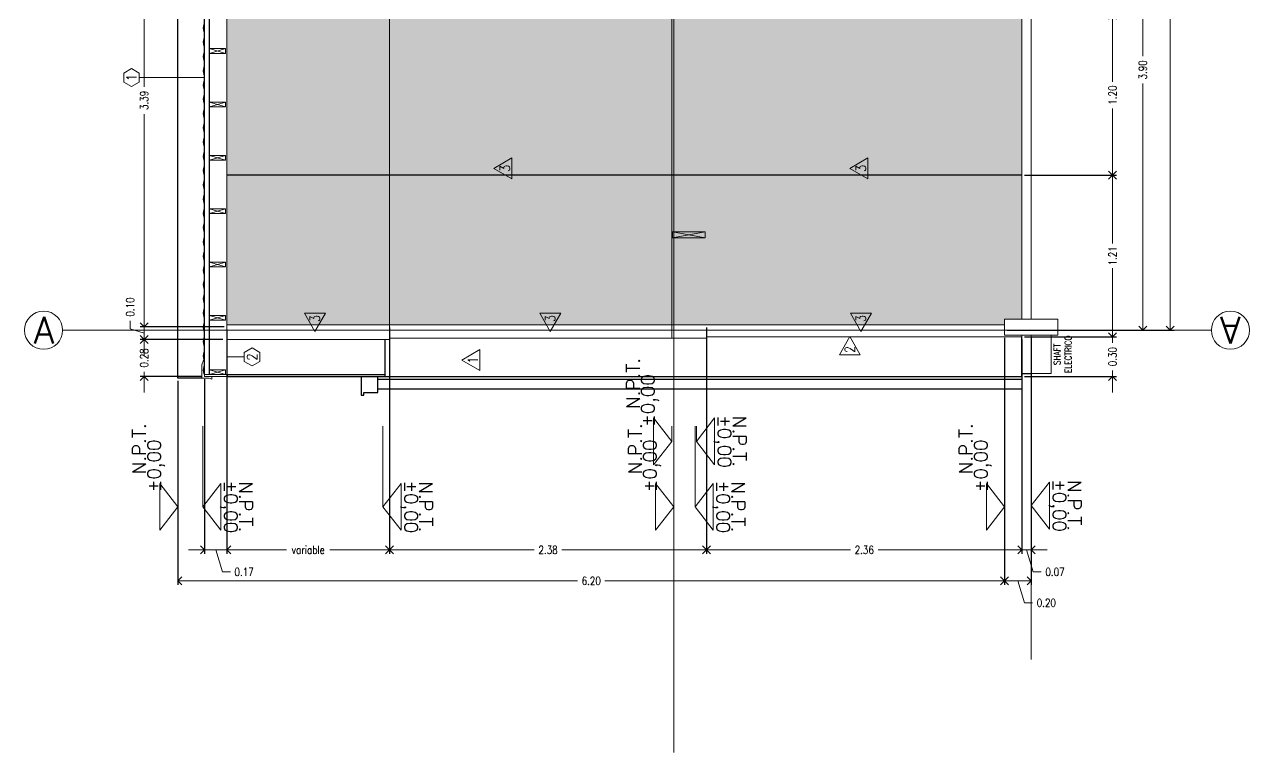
# Model space of a CAD drawing. Header units: metres. Extents: x -2 to 612, y -64 to 156.
# Drawn here: x 558.01 to 567.19, y 20.13 to 25.59 of the extents above; entities that cross this region are included whole.
import ezdxf
from ezdxf.enums import TextEntityAlignment as Align

# ---------------------------------------------------------------- set-up
doc = ezdxf.new("R2010")
doc.units = ezdxf.units.M
doc.header["$LTSCALE"] = 5
doc.header["$MEASUREMENT"] = 0
doc.linetypes.add('HIDDEN', pattern=[0.375, 0.25, -0.125])
doc.layers.get('0').update_dxf_attribs({"color": 30})
doc.layers.get('DEFPOINTS').update_dxf_attribs({"color": 210})
doc.layers.add('_AUX', color=210, linetype='Continuous', lineweight=18, plot=False)
for name, color, linetype, lineweight in [('A-ANNO-DIMS', 3, 'Continuous', 18), ('A-ANNO-SYMB', 3, 'Continuous', 18), ('A-ANNO-TEXT', 3, 'Continuous', 18), ('A-DETL-MBND', 3, 'Continuous', 18), ('A-ELEV-IDEN', 3, 'Continuous', 18), ('A-ELEV-MBE2', 4, 'Continuous', 25), ('A-ELEV-PATT', 8, 'Continuous', 18), ('A-WALL-STUD', 3, 'Continuous', 18)]:
    doc.layers.add(name, color=color, linetype=linetype, lineweight=lineweight)
doc.styles.add('E-ROMANS', font='romans.shx', dxfattribs={"width": 0.8})
doc.dimstyles.new('E-0050_ARW_12', dxfattribs={"dimscale": 0.001, "dimtxt": 60, "dimasz": 60, "dimexe": 30, "dimexo": 20, "dimgap": 30, "dimtad": 0, "dimzin": 0, "dimdsep": 46, "dimtxsty": 'E-ROMANS', "dimblk": 'OPEN90', "dimcen": 30, "dimclrd": 256, "dimclre": 256, "dimclrt": 256, "dimadec": 0, "dimazin": 0, "dimtfac": 1, "dimtmove": 1, "dimatfit": 3, "dimldrblk": 'OPEN90', "dimfxl": 1, "dimtfill": 1, "dimtolj": 1, "dimtzin": 0, "dimlwd": -1, "dimarcsym": 0})

# ---------------------------------------------------------------- blocks, each defined once
blk = doc.blocks.new('_Open90')
at = {"color": 0, "linetype": 'ByBlock', "lineweight": -2}
for p, q in [((0, 0), (-1, 0)), ((-0.5, 0.5), (0, 0)), ((0, 0), (-0.5, -0.5))]:
    blk.add_line(p, q, dxfattribs=at)
blk = doc.blocks.new('*D1034')
at = {"layer": 'A-ANNO-DIMS', "lineweight": -2, "transparency": 16777216}
for p, q in [((566.8815, 30.201), (566.5627, 30.201)), ((565.3816, 23.299), (566.6227, 23.299))]:
    blk.add_line(p, q, dxfattribs=at)
at = {"layer": 'A-ANNO-DIMS', "transparency": 16777216}
for p, q in [((566.5927, 30.141), (566.5927, 26.852)), ((566.5927, 23.359), (566.5927, 26.648))]:
    blk.add_line(p, q, dxfattribs=at)
at = {"layer": 'DEFPOINTS', "color": 0, "transparency": 16777216}
for p in [(566.5927, 30.201), (566.9015, 30.201), (565.3616, 23.299)]:
    blk.add_point(p, dxfattribs=at)
at = {"layer": 'A-ANNO-DIMS', "transparency": 16777216, "xscale": 0.06, "yscale": 0.06, "zscale": 0.06}
for p, rotation in [((566.5927, 30.201), 90), ((566.5927, 23.299), 270)]:
    blk.add_blockref('_Open90', p, dxfattribs=dict(at, rotation=rotation))
at = {"layer": 'A-ANNO-DIMS', "transparency": 16777216, "insert": (566.5927, 26.75), "char_height": 0.06, "attachment_point": 5, "rotation": 90, "style": 'E-ROMANS', "bg_fill": 3, "box_fill_scale": 1.25, "bg_fill_color": 256, "bg_fill_true_color": 13158600, "bg_fill_transparency": 0}
blk.add_mtext('\\A1;6.90', dxfattribs=at)
blk = doc.blocks.new('*D54')
at = {"layer": 'A-ANNO-DIMS', "lineweight": -2, "transparency": 16777216}
for p, q in [((565.372, 27.202), (566.4173, 27.202)), ((565.372, 23.299), (566.4173, 23.299))]:
    blk.add_line(p, q, dxfattribs=at)
at = {"layer": 'A-ANNO-DIMS', "transparency": 16777216}
for p, q in [((566.3873, 27.142), (566.3873, 25.3537)), ((566.3873, 23.359), (566.3873, 25.1474))]:
    blk.add_line(p, q, dxfattribs=at)
at = {"layer": 'DEFPOINTS', "color": 0, "transparency": 16777216}
for p in [(565.352, 27.202), (565.352, 23.299), (566.3873, 23.299)]:
    blk.add_point(p, dxfattribs=at)
at = {"layer": 'A-ANNO-DIMS', "transparency": 16777216, "xscale": 0.06, "yscale": 0.06, "zscale": 0.06}
for p, rotation in [((566.3873, 27.202), 90), ((566.3873, 23.299), 270)]:
    blk.add_blockref('_Open90', p, dxfattribs=dict(at, rotation=rotation))
at = {"layer": 'A-ANNO-DIMS', "transparency": 16777216, "insert": (566.3873, 25.2505), "char_height": 0.06, "attachment_point": 5, "rotation": 90, "style": 'E-ROMANS', "bg_fill": 3, "box_fill_scale": 1.25, "bg_fill_color": 256, "bg_fill_true_color": 13158600, "bg_fill_transparency": 0}
blk.add_mtext('\\A1;3.90', dxfattribs=at)
blk = doc.blocks.new('*D1035')
at = {"layer": 'A-ANNO-DIMS', "lineweight": -2, "transparency": 16777216}
for p, q in [((565.502, 24.4615), (566.1915, 24.4615)), ((565.502, 23.2505), (566.1915, 23.2505))]:
    blk.add_line(p, q, dxfattribs=at)
at = {"layer": 'A-ANNO-DIMS', "transparency": 16777216}
for p, q in [((566.1615, 24.4015), (566.1615, 23.9489)), ((566.1615, 23.3105), (566.1615, 23.7632))]:
    blk.add_line(p, q, dxfattribs=at)
at = {"layer": 'DEFPOINTS', "color": 0, "transparency": 16777216}
for p in [(565.482, 24.4615), (566.1615, 24.4615), (565.482, 23.2505)]:
    blk.add_point(p, dxfattribs=at)
at = {"layer": 'A-ANNO-DIMS', "transparency": 16777216, "xscale": 0.06, "yscale": 0.06, "zscale": 0.06}
for p, rotation in [((566.1615, 24.4615), 90), ((566.1615, 23.2505), 270)]:
    blk.add_blockref('_Open90', p, dxfattribs=dict(at, rotation=rotation))
at = {"layer": 'A-ANNO-DIMS', "transparency": 16777216, "insert": (566.1615, 23.856), "char_height": 0.06, "attachment_point": 5, "rotation": 90, "style": 'E-ROMANS', "bg_fill": 3, "box_fill_scale": 1.25, "bg_fill_color": 256, "bg_fill_true_color": 13158600, "bg_fill_transparency": 0}
blk.add_mtext('\\A1;1.21', dxfattribs=at)
blk = doc.blocks.new('*D1036')
at = {"layer": 'A-ANNO-DIMS', "transparency": 16777216}
for p, q in [((558.9024, 23.2905), (558.9024, 23.3505)), ((558.9024, 23.2305), (558.9024, 23.1942)), ((558.9024, 22.9515), (558.9024, 22.9879)), ((558.9024, 22.8915), (558.9024, 22.8315))]:
    blk.add_line(p, q, dxfattribs=at)
at = {"layer": 'A-ANNO-DIMS', "lineweight": -2, "transparency": 16777216}
for p, q in [((559.4921, 23.2305), (558.8724, 23.2305)), ((559.3361, 22.9515), (558.8724, 22.9515))]:
    blk.add_line(p, q, dxfattribs=at)
at = {"layer": 'DEFPOINTS', "color": 0, "transparency": 16777216}
for p in [(558.9024, 23.2305), (559.5121, 23.2305), (559.3561, 22.9515)]:
    blk.add_point(p, dxfattribs=at)
at = {"layer": 'A-ANNO-DIMS', "transparency": 16777216, "xscale": 0.06, "yscale": 0.06, "zscale": 0.06}
for p, rotation in [((558.9024, 23.2305), 270), ((558.9024, 22.9515), 90)]:
    blk.add_blockref('_Open90', p, dxfattribs=dict(at, rotation=rotation))
at = {"layer": 'A-ANNO-DIMS', "transparency": 16777216, "insert": (558.9024, 23.091), "char_height": 0.06, "attachment_point": 5, "rotation": 90, "style": 'E-ROMANS', "bg_fill": 3, "box_fill_scale": 1.25, "bg_fill_color": 256, "bg_fill_true_color": 13158600, "bg_fill_transparency": 0}
blk.add_mtext('\\A1;0.28', dxfattribs=at)
blk = doc.blocks.new('*D55')
at = {"layer": 'A-ANNO-DIMS', "transparency": 16777216}
for p, q in [((558.9024, 23.3855), (558.9024, 23.4455)), ((558.7974, 23.3095), (558.7974, 23.3695)), ((558.9024, 23.2305), (558.9024, 23.3255)), ((558.9024, 23.2305), (558.9024, 23.3255)), ((558.9024, 23.278), (558.7974, 23.3095)), ((558.9024, 23.1705), (558.9024, 23.1105))]:
    blk.add_line(p, q, dxfattribs=at)
at = {"layer": 'A-ANNO-DIMS', "lineweight": -2, "transparency": 16777216}
for p, q in [((559.5021, 23.3255), (558.8724, 23.3255)), ((559.4921, 23.2305), (558.8724, 23.2305))]:
    blk.add_line(p, q, dxfattribs=at)
at = {"layer": 'DEFPOINTS', "color": 0, "transparency": 16777216}
for p in [(558.9024, 23.3255), (559.5221, 23.3255), (559.5121, 23.2305)]:
    blk.add_point(p, dxfattribs=at)
at = {"layer": 'A-ANNO-DIMS', "transparency": 16777216, "xscale": 0.06, "yscale": 0.06, "zscale": 0.06, "rotation": 90}
blk.add_blockref('_Open90', (558.9024, 23.2305), dxfattribs=at)
at = {"layer": 'A-ANNO-DIMS', "transparency": 16777216, "insert": (558.7974, 23.4727), "char_height": 0.06, "attachment_point": 5, "rotation": 90, "style": 'E-ROMANS', "bg_fill": 3, "box_fill_scale": 1.25, "bg_fill_color": 256, "bg_fill_true_color": 13158600, "bg_fill_transparency": 0}
blk.add_mtext('\\A1;0.10', dxfattribs=at)
at = {"layer": 'A-ANNO-DIMS', "transparency": 16777216, "xscale": 0.06, "yscale": 0.06, "zscale": 0.06, "rotation": 270}
blk.add_blockref('_Open90', (558.9024, 23.3255), dxfattribs=at)
blk = doc.blocks.new('*D56')
at = {"layer": 'A-ANNO-DIMS', "lineweight": -2, "transparency": 16777216}
for p, q in [((559.4921, 26.7175), (558.8724, 26.7175)), ((559.5021, 23.3255), (558.8724, 23.3255))]:
    blk.add_line(p, q, dxfattribs=at)
at = {"layer": 'A-ANNO-DIMS', "transparency": 16777216}
for p, q in [((558.9024, 26.6575), (558.9024, 25.1235)), ((558.9024, 23.3855), (558.9024, 24.9195))]:
    blk.add_line(p, q, dxfattribs=at)
at = {"layer": 'DEFPOINTS', "color": 0, "transparency": 16777216}
for p in [(558.9024, 26.7175), (559.5121, 26.7175), (559.5221, 23.3255)]:
    blk.add_point(p, dxfattribs=at)
at = {"layer": 'A-ANNO-DIMS', "transparency": 16777216, "xscale": 0.06, "yscale": 0.06, "zscale": 0.06}
for p, rotation in [((558.9024, 26.7175), 90), ((558.9024, 23.3255), 270)]:
    blk.add_blockref('_Open90', p, dxfattribs=dict(at, rotation=rotation))
at = {"layer": 'A-ANNO-DIMS', "transparency": 16777216, "insert": (558.9024, 25.0215), "char_height": 0.06, "attachment_point": 5, "rotation": 90, "style": 'E-ROMANS', "bg_fill": 3, "box_fill_scale": 1.25, "bg_fill_color": 256, "bg_fill_true_color": 13158600, "bg_fill_transparency": 0}
blk.add_mtext('\\A1;3.39', dxfattribs=at)
blk = doc.blocks.new('*D1038')
at = {"layer": 'A-ANNO-DIMS', "lineweight": -2, "transparency": 16777216}
for p, q in [((565.352, 23.2415), (565.352, 21.3905)), ((565.552, 23.2415), (565.552, 21.3905))]:
    blk.add_line(p, q, dxfattribs=at)
at = {"layer": 'A-ANNO-DIMS', "transparency": 16777216}
for p, q in [((565.492, 21.4205), (565.412, 21.4205)), ((565.452, 21.4205), (565.5015, 21.2555)), ((565.5015, 21.2555), (565.5615, 21.2555))]:
    blk.add_line(p, q, dxfattribs=at)
at = {"layer": 'DEFPOINTS', "color": 0, "transparency": 16777216}
for p in [(565.352, 23.2615), (565.552, 23.2615), (565.352, 21.4205)]:
    blk.add_point(p, dxfattribs=at)
at = {"layer": 'A-ANNO-DIMS', "transparency": 16777216, "xscale": 0.06, "yscale": 0.06, "zscale": 0.06, "rotation": 180}
blk.add_blockref('_Open90', (565.352, 21.4205), dxfattribs=at)
at = {"layer": 'A-ANNO-DIMS', "transparency": 16777216, "xscale": 0.06, "yscale": 0.06, "zscale": 0.06}
blk.add_blockref('_Open90', (565.552, 21.4205), dxfattribs=at)
at = {"layer": 'A-ANNO-DIMS', "transparency": 16777216, "insert": (565.6647, 21.2555), "char_height": 0.06, "attachment_point": 5, "style": 'E-ROMANS', "bg_fill": 3, "box_fill_scale": 1.25, "bg_fill_color": 256, "bg_fill_true_color": 13158600, "bg_fill_transparency": 0}
blk.add_mtext('\\A1;0.20', dxfattribs=at)
blk = doc.blocks.new('*D60')
at = {"layer": 'A-ANNO-DIMS', "lineweight": -2, "transparency": 16777216}
for p, q in [((560.742, 23.3205), (560.742, 21.6222)), ((563.118, 23.3205), (563.118, 21.6222))]:
    blk.add_line(p, q, dxfattribs=at)
at = {"layer": 'A-ANNO-DIMS', "transparency": 16777216}
for p, q in [((560.802, 21.6522), (561.8269, 21.6522)), ((563.058, 21.6522), (562.0332, 21.6522))]:
    blk.add_line(p, q, dxfattribs=at)
at = {"layer": 'DEFPOINTS', "color": 0, "transparency": 16777216}
for p in [(560.742, 23.3405), (563.118, 23.3405), (560.742, 21.6522)]:
    blk.add_point(p, dxfattribs=at)
at = {"layer": 'A-ANNO-DIMS', "transparency": 16777216, "xscale": 0.06, "yscale": 0.06, "zscale": 0.06, "rotation": 180}
blk.add_blockref('_Open90', (560.742, 21.6522), dxfattribs=at)
at = {"layer": 'A-ANNO-DIMS', "transparency": 16777216, "xscale": 0.06, "yscale": 0.06, "zscale": 0.06}
blk.add_blockref('_Open90', (563.118, 21.6522), dxfattribs=at)
at = {"layer": 'A-ANNO-DIMS', "transparency": 16777216, "insert": (561.93, 21.6522), "char_height": 0.06, "attachment_point": 5, "style": 'E-ROMANS', "bg_fill": 3, "box_fill_scale": 1.25, "bg_fill_color": 256, "bg_fill_true_color": 13158600, "bg_fill_transparency": 0}
blk.add_mtext('\\A1;2.38', dxfattribs=at)
blk = doc.blocks.new('*D61')
at = {"layer": 'A-ANNO-DIMS', "lineweight": -2, "transparency": 16777216}
for p, q in [((559.5221, 23.3055), (559.5221, 21.6222)), ((560.742, 23.3205), (560.742, 21.6222))]:
    blk.add_line(p, q, dxfattribs=at)
at = {"layer": 'A-ANNO-DIMS', "transparency": 16777216}
for p, q in [((559.5821, 21.6522), (559.9706, 21.6522)), ((560.682, 21.6522), (560.2935, 21.6522))]:
    blk.add_line(p, q, dxfattribs=at)
at = {"layer": 'DEFPOINTS', "color": 0, "transparency": 16777216}
for p in [(559.5221, 23.3255), (560.742, 23.3405), (559.5221, 21.6522)]:
    blk.add_point(p, dxfattribs=at)
at = {"layer": 'A-ANNO-DIMS', "transparency": 16777216, "xscale": 0.06, "yscale": 0.06, "zscale": 0.06, "rotation": 180}
blk.add_blockref('_Open90', (559.5221, 21.6522), dxfattribs=at)
at = {"layer": 'A-ANNO-DIMS', "transparency": 16777216, "xscale": 0.06, "yscale": 0.06, "zscale": 0.06}
blk.add_blockref('_Open90', (560.742, 21.6522), dxfattribs=at)
at = {"layer": 'A-ANNO-DIMS', "transparency": 16777216, "insert": (560.1321, 21.6522), "char_height": 0.06, "attachment_point": 5, "style": 'E-ROMANS', "bg_fill": 3, "box_fill_scale": 1.25, "bg_fill_color": 256, "bg_fill_true_color": 13158600, "bg_fill_transparency": 0}
blk.add_mtext('\\A1;variable', dxfattribs=at)
blk = doc.blocks.new('*D62')
at = {"layer": 'A-ANNO-DIMS', "lineweight": -2, "transparency": 16777216}
for p, q in [((559.5221, 23.3055), (559.5221, 21.6222)), ((559.3561, 22.9315), (559.3561, 21.6222))]:
    blk.add_line(p, q, dxfattribs=at)
at = {"layer": 'A-ANNO-DIMS', "transparency": 16777216}
for p, q in [((559.2961, 21.6522), (559.2361, 21.6522)), ((559.5221, 21.6522), (559.3561, 21.6522)), ((559.5221, 21.6522), (559.3561, 21.6522)), ((559.4391, 21.6522), (559.4886, 21.4872)), ((559.5821, 21.6522), (559.6421, 21.6522)), ((559.4886, 21.4872), (559.5486, 21.4872))]:
    blk.add_line(p, q, dxfattribs=at)
at = {"layer": 'DEFPOINTS', "color": 0, "transparency": 16777216}
for p in [(559.5221, 23.3255), (559.3561, 22.9515), (559.3561, 21.6522)]:
    blk.add_point(p, dxfattribs=at)
at = {"layer": 'A-ANNO-DIMS', "transparency": 16777216, "xscale": 0.06, "yscale": 0.06, "zscale": 0.06}
blk.add_blockref('_Open90', (559.3561, 21.6522), dxfattribs=at)
at = {"layer": 'A-ANNO-DIMS', "transparency": 16777216, "xscale": 0.06, "yscale": 0.06, "zscale": 0.06, "rotation": 180}
blk.add_blockref('_Open90', (559.5221, 21.6522), dxfattribs=at)
at = {"layer": 'A-ANNO-DIMS', "transparency": 16777216, "insert": (559.6517, 21.4872), "char_height": 0.06, "attachment_point": 5, "style": 'E-ROMANS', "bg_fill": 3, "box_fill_scale": 1.25, "bg_fill_color": 256, "bg_fill_true_color": 13158600, "bg_fill_transparency": 0}
blk.add_mtext('\\A1;0.17', dxfattribs=at)
blk = doc.blocks.new('*D1039')
at = {"layer": 'A-ANNO-DIMS', "lineweight": -2, "transparency": 16777216}
for p, q in [((565.352, 23.2415), (565.352, 21.3905)), ((559.1551, 22.9191), (559.1551, 21.3905))]:
    blk.add_line(p, q, dxfattribs=at)
at = {"layer": 'A-ANNO-DIMS', "transparency": 16777216}
for p, q in [((559.2151, 21.4205), (562.1516, 21.4205)), ((565.292, 21.4205), (562.3556, 21.4205))]:
    blk.add_line(p, q, dxfattribs=at)
at = {"layer": 'DEFPOINTS', "color": 0, "transparency": 16777216}
for p in [(565.352, 23.2615), (559.1551, 22.9391), (559.1551, 21.4205)]:
    blk.add_point(p, dxfattribs=at)
at = {"layer": 'A-ANNO-DIMS', "transparency": 16777216, "xscale": 0.06, "yscale": 0.06, "zscale": 0.06, "rotation": 180}
blk.add_blockref('_Open90', (559.1551, 21.4205), dxfattribs=at)
at = {"layer": 'A-ANNO-DIMS', "transparency": 16777216, "xscale": 0.06, "yscale": 0.06, "zscale": 0.06}
blk.add_blockref('_Open90', (565.352, 21.4205), dxfattribs=at)
at = {"layer": 'A-ANNO-DIMS', "transparency": 16777216, "insert": (562.2536, 21.4205), "char_height": 0.06, "attachment_point": 5, "style": 'E-ROMANS', "bg_fill": 3, "box_fill_scale": 1.25, "bg_fill_color": 256, "bg_fill_true_color": 13158600, "bg_fill_transparency": 0}
blk.add_mtext('\\A1;6.20', dxfattribs=at)
blk = doc.blocks.new('*D1040')
at = {"layer": 'A-ANNO-DIMS', "transparency": 16777216}
for p, q in [((566.1615, 23.3105), (566.1615, 23.3705)), ((566.1615, 23.2505), (566.1615, 23.2042)), ((566.1615, 22.9515), (566.1615, 22.9979)), ((566.1615, 22.8915), (566.1615, 22.8315))]:
    blk.add_line(p, q, dxfattribs=at)
at = {"layer": 'A-ANNO-DIMS', "lineweight": -2, "transparency": 16777216}
for p, q in [((565.502, 23.2505), (566.1915, 23.2505)), ((565.502, 22.9515), (566.1915, 22.9515))]:
    blk.add_line(p, q, dxfattribs=at)
at = {"layer": 'DEFPOINTS', "color": 0, "transparency": 16777216}
for p in [(565.482, 23.2505), (565.482, 22.9515), (566.1615, 22.9515)]:
    blk.add_point(p, dxfattribs=at)
at = {"layer": 'A-ANNO-DIMS', "transparency": 16777216, "xscale": 0.06, "yscale": 0.06, "zscale": 0.06}
for p, rotation in [((566.1615, 23.2505), 270), ((566.1615, 22.9515), 90)]:
    blk.add_blockref('_Open90', p, dxfattribs=dict(at, rotation=rotation))
at = {"layer": 'A-ANNO-DIMS', "transparency": 16777216, "insert": (566.1615, 23.101), "char_height": 0.06, "attachment_point": 5, "rotation": 90, "style": 'E-ROMANS', "bg_fill": 3, "box_fill_scale": 1.25, "bg_fill_color": 256, "bg_fill_true_color": 13158600, "bg_fill_transparency": 0}
blk.add_mtext('\\A1;0.30', dxfattribs=at)
blk = doc.blocks.new('*D65')
at = {"layer": 'A-ANNO-DIMS', "lineweight": -2, "transparency": 16777216}
for p, q in [((563.118, 23.3205), (563.118, 21.6222)), ((565.482, 23.2305), (565.482, 21.6222))]:
    blk.add_line(p, q, dxfattribs=at)
at = {"layer": 'A-ANNO-DIMS', "transparency": 16777216}
for p, q in [((563.178, 21.6522), (564.1969, 21.6522)), ((565.422, 21.6522), (564.4032, 21.6522))]:
    blk.add_line(p, q, dxfattribs=at)
at = {"layer": 'DEFPOINTS', "color": 0, "transparency": 16777216}
for p in [(563.118, 23.3405), (565.482, 23.2505), (565.482, 21.6522)]:
    blk.add_point(p, dxfattribs=at)
at = {"layer": 'A-ANNO-DIMS', "transparency": 16777216, "xscale": 0.06, "yscale": 0.06, "zscale": 0.06, "rotation": 180}
blk.add_blockref('_Open90', (563.118, 21.6522), dxfattribs=at)
at = {"layer": 'A-ANNO-DIMS', "transparency": 16777216, "xscale": 0.06, "yscale": 0.06, "zscale": 0.06}
blk.add_blockref('_Open90', (565.482, 21.6522), dxfattribs=at)
at = {"layer": 'A-ANNO-DIMS', "transparency": 16777216, "insert": (564.3, 21.6522), "char_height": 0.06, "attachment_point": 5, "style": 'E-ROMANS', "bg_fill": 3, "box_fill_scale": 1.25, "bg_fill_color": 256, "bg_fill_true_color": 13158600, "bg_fill_transparency": 0}
blk.add_mtext('\\A1;2.36', dxfattribs=at)
blk = doc.blocks.new('*D1041')
at = {"layer": 'A-ANNO-DIMS', "lineweight": -2, "transparency": 16777216}
for p, q in [((565.482, 22.9555), (565.482, 21.6222)), ((565.552, 22.9555), (565.552, 21.6222))]:
    blk.add_line(p, q, dxfattribs=at)
at = {"layer": 'A-ANNO-DIMS', "transparency": 16777216}
for p, q in [((565.422, 21.6522), (565.362, 21.6522)), ((565.482, 21.6522), (565.552, 21.6522)), ((565.482, 21.6522), (565.552, 21.6522)), ((565.517, 21.6522), (565.5665, 21.4872)), ((565.612, 21.6522), (565.672, 21.6522)), ((565.5665, 21.4872), (565.6265, 21.4872))]:
    blk.add_line(p, q, dxfattribs=at)
at = {"layer": 'DEFPOINTS', "color": 0, "transparency": 16777216}
for p in [(565.482, 22.9755), (565.552, 22.9755), (565.552, 21.6522)]:
    blk.add_point(p, dxfattribs=at)
at = {"layer": 'A-ANNO-DIMS', "transparency": 16777216, "xscale": 0.06, "yscale": 0.06, "zscale": 0.06}
blk.add_blockref('_Open90', (565.482, 21.6522), dxfattribs=at)
at = {"layer": 'A-ANNO-DIMS', "transparency": 16777216, "xscale": 0.06, "yscale": 0.06, "zscale": 0.06, "rotation": 180}
blk.add_blockref('_Open90', (565.552, 21.6522), dxfattribs=at)
at = {"layer": 'A-ANNO-DIMS', "transparency": 16777216, "insert": (565.7297, 21.4872), "char_height": 0.06, "attachment_point": 5, "style": 'E-ROMANS', "bg_fill": 3, "box_fill_scale": 1.25, "bg_fill_color": 256, "bg_fill_true_color": 13158600, "bg_fill_transparency": 0}
blk.add_mtext('\\A1;0.07', dxfattribs=at)
blk = doc.blocks.new('*D1057')
at = {"layer": 'A-ANNO-DIMS', "lineweight": -2, "transparency": 16777216}
for p, q in [((565.502, 25.6615), (566.1915, 25.6615)), ((565.502, 24.4615), (566.1915, 24.4615))]:
    blk.add_line(p, q, dxfattribs=at)
at = {"layer": 'A-ANNO-DIMS', "transparency": 16777216}
for p, q in [((566.1615, 25.6015), (566.1615, 25.1613)), ((566.1615, 24.5215), (566.1615, 24.9618))]:
    blk.add_line(p, q, dxfattribs=at)
at = {"layer": 'DEFPOINTS', "color": 0, "transparency": 16777216}
for p in [(565.482, 25.6615), (566.1615, 25.6615), (565.482, 24.4615)]:
    blk.add_point(p, dxfattribs=at)
at = {"layer": 'A-ANNO-DIMS', "transparency": 16777216, "xscale": 0.06, "yscale": 0.06, "zscale": 0.06}
for p, rotation in [((566.1615, 25.6615), 90), ((566.1615, 24.4615), 270)]:
    blk.add_blockref('_Open90', p, dxfattribs=dict(at, rotation=rotation))
at = {"layer": 'A-ANNO-DIMS', "transparency": 16777216, "insert": (566.1615, 25.0615), "char_height": 0.06, "attachment_point": 5, "rotation": 90, "style": 'E-ROMANS', "bg_fill": 3, "box_fill_scale": 1.25, "bg_fill_color": 256, "bg_fill_true_color": 13158600, "bg_fill_transparency": 0}
blk.add_mtext('\\A1;1.20', dxfattribs=at)

msp = doc.modelspace()

# ---------------------------------------------------------------- hatches: boundary and pattern name
at = {"layer": 'A-ELEV-PATT'}
h = msp.add_hatch(color=256, dxfattribs=at)
h.paths.add_polyline_path([(560.74204, 30.15954), (559.52208, 30.15954), (559.52208, 29.26154), (560.74204, 29.26154)])
h.paths.add_polyline_path([(563.11804, 30.15954), (560.74204, 30.15954), (560.74204, 29.26154), (563.11804, 29.26154)])
h.paths.add_polyline_path([(565.48204, 30.11854), (565.35204, 30.11854), (565.35204, 30.15954), (563.11804, 30.15954), (563.11804, 29.26154), (565.48204, 29.26154)])
h.paths.add_polyline_path([(565.48204, 29.26154), (563.11804, 29.26154), (563.11804, 28.06154), (565.48204, 28.06154)])
h.paths.add_polyline_path([(563.11804, 29.26154), (560.74204, 29.26154), (560.74204, 28.06154), (563.11804, 28.06154)])
h.paths.add_polyline_path([(560.74204, 29.26154), (559.52208, 29.26154), (559.52208, 28.06154), (560.74204, 28.06154)])
h.paths.add_polyline_path([(560.74204, 28.06154), (559.52208, 28.06154), (559.52208, 26.86154), (560.74204, 26.86154)])
h.paths.add_polyline_path([(563.11804, 28.06154), (560.74204, 28.06154), (560.74204, 26.86154), (563.11804, 26.86154)])
h.paths.add_polyline_path([(565.48204, 28.06154), (563.11804, 28.06154), (563.11804, 26.86154), (563.32204, 26.86154), (563.32204, 27.44154), (564.52204, 27.44154), (564.52204, 26.86154), (565.48204, 26.86154)])
h.paths.add_polyline_path([(563.32204, 26.86154), (563.11804, 26.86154), (563.11804, 25.66154), (565.48204, 25.66154), (565.48204, 25.74154), (565.35204, 25.74154), (563.32204, 25.74154), (563.32204, 26.54154), (565.48204, 26.54154), (565.48204, 26.86154), (564.52204, 26.86154), (564.52204, 26.59154), (563.32204, 26.59154)])
h.paths.add_polyline_path([(563.11804, 26.86154), (560.74204, 26.86154), (560.74204, 25.66154), (563.11804, 25.66154)])
h.paths.add_polyline_path([(560.74204, 26.86154), (559.52208, 26.86154), (559.52208, 26.71754), (559.52208, 25.66154), (560.74204, 25.66154)])
h.paths.add_polyline_path([(560.74204, 25.66154), (559.52208, 25.66154), (559.52208, 24.46154), (560.74204, 24.46154)])
h.paths.add_polyline_path([(563.11804, 25.66154), (560.74204, 25.66154), (560.74204, 24.46154), (563.11804, 24.46154)])
h.paths.add_polyline_path([(565.48204, 25.66154), (563.11804, 25.66154), (563.11804, 24.46154), (565.48204, 24.46154)])
h.paths.add_polyline_path([(565.48204, 24.46154), (563.11804, 24.46154), (563.11804, 23.34054), (565.35204, 23.34054), (565.35204, 23.38154), (565.48204, 23.38154)])
h.paths.add_polyline_path([(563.11804, 24.46154), (560.74204, 24.46154), (560.74204, 23.34054), (563.11804, 23.34054)])
h.paths.add_polyline_path([(560.74204, 24.46154), (559.52208, 24.46154), (559.52208, 23.34054), (560.74204, 23.34054)])

# ---------------------------------------------------------------- linework, layer by layer
at = {"layer": '_AUX'}
msp.add_lwpolyline([(565.35204, 23.26154), (565.48204, 23.26154)], dxfattribs=at)
at = {"layer": 'A-ANNO-SYMB'}
for p, q in [((565.55204, 23.38154), (565.55204, 30.11853)), ((566.9015, 23.29904), (558.29177, 23.29904)), ((565.55204, 23.26154), (565.35204, 23.26154)), ((565.55204, 20.83027), (565.55204, 23.26154))]:
    msp.add_line(p, q, dxfattribs=at)
at = {"layer": 'A-ANNO-SYMB', "linetype": 'HIDDEN'}
for p, q in [((559.15509, 21.97511), (559.15509, 22.57908)), ((559.34204, 21.97511), (559.34204, 22.57908)), ((560.69204, 21.97511), (560.69204, 22.57908)), ((562.87204, 21.97511), (562.87204, 22.57908)), ((563.03204, 21.97511), (563.03204, 22.57908)), ((565.35204, 21.97511), (565.35204, 22.57908))]:
    msp.add_line(p, q, dxfattribs=at)
at = {"layer": 'A-ANNO-SYMB'}
for points in [[(563.10754, 23.99153), (563.10754, 24.03653), (562.86154, 24.03653), (562.86154, 23.99153), (563.10754, 23.99153)], [(559.34665, 23.07371), (559.34665, 23.07371), (559.33428, 23.03905), (559.33428, 22.93905), (559.38928, 22.93905), (559.40928, 22.93154), (559.40928, 22.94905)], [(559.01922, 21.79908), (559.01922, 22.15115)]]:
    msp.add_lwpolyline(points, dxfattribs=at)
msp.add_lwpolyline([(565.35204, 23.26154), (565.35204, 23.38154), (565.75204, 23.38154), (565.75204, 23.26154)], close=True, dxfattribs=at)
at = {"layer": 'A-ANNO-SYMB', "linetype": 'HIDDEN'}
for points in [[(562.85704, 22.46506), (562.85704, 22.57908)], [(563.04204, 22.46506), (563.04204, 22.57908)]]:
    msp.add_lwpolyline(points, dxfattribs=at)
at = {"layer": 'A-ANNO-SYMB'}
msp.add_circle((558.14874, 23.29904), 0.14303, dxfattribs=at)
for centre, start, end in [((559.41913, 25.56399), 158.581347, 201.418653), ((559.28294, 25.51056), 338.581347, 21.418653), ((559.41913, 25.45714), 158.581347, 201.418653), ((559.41913, 25.35029), 158.581347, 201.418653), ((559.28294, 25.40372), 338.581347, 21.418653), ((559.41913, 25.24344), 158.581347, 201.418653), ((559.28294, 25.29687), 338.581347, 21.418653), ((559.41913, 25.13659), 158.581347, 201.418653), ((559.28294, 25.19002), 338.581347, 21.418653), ((559.28294, 25.08317), 338.581347, 21.418653), ((559.41913, 25.02974), 158.581347, 201.418653), ((559.28294, 24.97632), 338.581347, 21.418653), ((559.41913, 24.9229), 158.581347, 201.418653), ((559.28294, 24.86947), 338.581347, 21.418653), ((559.41913, 24.81605), 158.581347, 201.418653), ((559.41913, 24.7092), 158.581347, 201.418653), ((559.28294, 24.76262), 338.581347, 21.418653), ((559.41913, 24.60235), 158.581347, 201.418653), ((559.28294, 24.65577), 338.581347, 21.418653), ((559.41913, 24.4955), 158.581347, 201.418653), ((559.28294, 24.54893), 338.581347, 21.418653), ((559.28294, 24.44208), 338.581347, 21.418653), ((559.41913, 24.38865), 158.581347, 201.418653), ((559.28294, 24.33523), 338.581347, 21.418653), ((559.41913, 24.2818), 158.581347, 201.418653), ((559.28294, 24.22838), 338.581347, 21.418653), ((559.41913, 24.17496), 158.581347, 201.418653), ((559.41913, 24.06811), 158.581347, 201.418653), ((559.28294, 24.12153), 338.581347, 21.418653), ((559.41913, 23.96126), 158.581347, 201.418653), ((559.28294, 24.01468), 338.581347, 21.418653), ((559.41913, 23.85441), 158.581347, 201.418653), ((559.28294, 23.90783), 338.581347, 21.418653), ((559.28294, 23.80099), 338.581347, 21.418653), ((559.41913, 23.74756), 158.581347, 201.418653), ((559.28294, 23.69414), 338.581347, 21.418653), ((559.41913, 23.64071), 158.581347, 201.418653), ((559.28294, 23.58729), 338.581347, 21.418653), ((559.41913, 23.53386), 158.581347, 201.418653), ((559.28294, 23.48044), 338.581347, 21.418653), ((559.41913, 23.42702), 158.581347, 201.418653), ((559.41913, 23.32017), 158.581347, 201.418653), ((559.28294, 23.37359), 338.581347, 21.418653), ((559.41913, 23.21332), 158.581347, 201.418653), ((559.28294, 23.26674), 338.581347, 21.418653), ((559.28294, 23.15989), 338.581347, 21.418653), ((559.41913, 23.10647), 158.581347, 201.418653), ((559.28294, 23.05305), 338.581347, 21.418653), ((559.41913, 22.99962), 158.581347, 201.418653), ((559.28294, 22.9462), 4.183033, 21.418653)]:
    msp.add_arc(centre, 0.07315, start, end, dxfattribs=at)
at = {"layer": 'A-ANNO-TEXT'}
for p, q in [((559.35103, 25.19294), (558.86583, 25.19294)), ((559.65297, 23.09854), (559.52208, 23.09854))]:
    msp.add_line(p, q, dxfattribs=at)
for points in [[(558.86583, 25.15928), (558.80752, 25.12561), (558.74921, 25.15928), (558.74921, 25.2266), (558.80752, 25.26027), (558.86583, 25.2266)], [(561.52335, 24.51236), (561.65921, 24.59079), (561.65921, 24.43392)], [(564.19204, 24.51236), (564.3279, 24.59079), (564.3279, 24.43392)], [(564.19204, 23.25154), (564.27048, 23.11568), (564.1136, 23.11568)], [(559.76958, 23.06487), (559.71128, 23.03121), (559.65297, 23.06487), (559.65297, 23.1322), (559.71128, 23.16587), (559.76958, 23.1322)]]:
    msp.add_lwpolyline(points, close=True, dxfattribs=at)
at = {"layer": 'A-DETL-MBND'}
msp.add_line((559.52208, 22.96653), (559.52208, 26.71754), dxfattribs=at)
for points in [[(565.35204, 23.34054), (559.52208, 23.34054)], [(563.11804, 23.25054), (563.11804, 23.24054), (560.74204, 23.24054)], [(565.48204, 23.26154), (565.48204, 23.25054), (563.11804, 23.25054)]]:
    msp.add_lwpolyline(points, dxfattribs=at)
at = {"layer": 'A-ELEV-IDEN'}
msp.add_lwpolyline([(562.85704, 23.24054), (562.85704, 30.25954)], dxfattribs=at)
at = {"layer": 'A-ELEV-MBE2'}
for p, q in [((560.70881, 22.95153), (560.70881, 23.23054)), ((565.48204, 22.97553), (565.55204, 22.97553)), ((560.70881, 22.95153), (565.48204, 22.95153)), ((565.48204, 22.93153), (565.48204, 22.85653))]:
    msp.add_line(p, q, dxfattribs=at)
for points in [[(559.35608, 22.96653), (559.35608, 30.54854)], [(559.39208, 22.96653), (559.39208, 30.49754)], [(565.48204, 22.95153), (565.48204, 23.25054)], [(559.52708, 22.96653), (560.70881, 22.96653)], [(559.52708, 22.95153), (560.70881, 22.95153)], [(560.53025, 22.95153), (560.53025, 22.81153), (560.55025, 22.81153), (560.55025, 22.83153), (560.65404, 22.83153), (560.65404, 22.95153)], [(560.65404, 22.93153), (565.48204, 22.93153)], [(565.48204, 22.85653), (560.65404, 22.85653)]]:
    msp.add_lwpolyline(points, dxfattribs=at)
at = {"layer": 'A-WALL-STUD'}
for points in [[(562.86154, 23.99153), (563.10754, 24.03653)], [(562.86154, 24.03653), (563.10754, 23.99153)], [(559.35608, 22.96653), (559.51208, 22.96653), (559.52708, 22.96653), (559.52708, 22.95153), (559.35608, 22.95153), (559.35608, 22.96653)]]:
    msp.add_lwpolyline(points, dxfattribs=at)

# ---------------------------------------------------------------- texts
at = {"layer": 'A-ANNO-TEXT', "char_height": 0.075, "attachment_point": 5, "style": 'E-ROMANS'}
for s, insert, rotation in [('\\pi-0.45,l0.45,t0.45;1', (558.80752, 25.19294), 89.999525), ('\\pi-0.45,l0.45,t0.45;3', (561.60661, 24.51236), 89.999525), ('\\pi-0.45,l0.45,t0.45;3', (564.2753, 24.51236), 89.999525), ('\\pi-0.45,l0.45,t0.45;3', (564.27476, 23.38751), 90.000475), ('\\pi-0.45,l0.45,t0.45;2', (564.19204, 23.15464), 89.999525), ('\\pi-0.45,l0.45,t0.45;2', (559.71128, 23.09854), 89.999525)]:
    msp.add_mtext(s, dxfattribs=dict(at, insert=insert, rotation=rotation))
at = {"layer": 'A-ANNO-TEXT', "style": 'E-ROMANS'}
msp.add_attdef('A', text='0.00', height=0.2, dxfattribs=at).set_placement((558.15292, 23.29904), align=Align.MIDDLE_CENTER)
msp.add_attdef('A', text='0.00', height=0.2, rotation=180, dxfattribs=at).set_placement((567.04453, 23.29904), align=Align.MIDDLE_CENTER)
for tag, text, p in [('N.P.T.', 'N.', (558.94509, 22.41045)), ('%%P0,00', '0.00', (559.05668, 22.28228))]:
    msp.add_attdef(tag, text=text, height=0.1, rotation=90, dxfattribs=at).set_placement(p, align=Align.BOTTOM_CENTER)

# ---------------------------------------------------------------- next in the draw order: dimensions: what is measured, and where the dimension line sits
at = {"layer": 'A-ANNO-DIMS'}
for base, p1, p2, angle, picture, middle in [((566.59275, 30.20104), (565.36164, 23.29904), (566.9015, 30.20104), 90, '*D1034', (566.59275, 26.75004)), ((558.90241, 23.23054), (559.35608, 22.95153), (559.51208, 23.23054), 90, '*D1036', (558.90241, 23.09104)), ((560.74204, 21.65224), (563.11804, 23.34054), (560.74204, 23.34054), 180, '*D60', (561.93004, 21.65224))]:
    dim = msp.add_linear_dim(base=base, p1=p1, p2=p2, angle=angle, dimstyle='E-0050_ARW_12', dxfattribs=at)
    dim.commit()
    dim.dimension.update_dxf_attribs({"geometry": picture, "text_midpoint": middle})

# ---------------------------------------------------------------- next in the draw order: linework, layer by layer
at = {"layer": 'A-ANNO-SYMB'}
msp.add_circle((567.04453, 23.29904), 0.14303, dxfattribs=at)

# ---------------------------------------------------------------- next in the draw order: texts
at = {"layer": 'A-ANNO-TEXT', "insert": (561.9468, 23.38751), "char_height": 0.075, "attachment_point": 5, "rotation": 90.000475, "style": 'E-ROMANS'}
msp.add_mtext('\\pi-0.45,l0.45,t0.45;3', dxfattribs=at)

# ---------------------------------------------------------------- next in the draw order: dimensions: what is measured, and where the dimension line sits
at = {"layer": 'A-ANNO-DIMS'}
for base, p1, p2, picture, middle in [((566.38726, 23.29904), (565.35204, 27.20204), (565.35204, 23.29904), '*D54', (566.38726, 25.25054)), ((558.9024092169, 23.3255397607), (559.5120844036, 23.2305397607), (559.5220844036, 23.3255397607), '*D55', (558.7974092169, 23.3995397607))]:
    dim = msp.add_linear_dim(base=base, p1=p1, p2=p2, angle=90, dimstyle='E-0050_ARW_12', dxfattribs=at)
    dim.commit()
    dim.dimension.update_dxf_attribs({"geometry": picture, "text_midpoint": middle})

# ---------------------------------------------------------------- next in the draw order: dimensions: what is measured, and where the dimension line sits
for base, p1, p2, picture, middle in [((558.90241, 26.71754), (559.52208, 23.32554), (559.51208, 26.71754), '*D56', (558.90241, 25.02154)), ((566.16149, 24.46154), (565.48204, 23.25054), (565.48204, 24.46154), '*D1035', (566.16149, 23.85604))]:
    dim = msp.add_linear_dim(base=base, p1=p1, p2=p2, angle=90, dimstyle='E-0050_ARW_12', dxfattribs=at)
    dim.commit()
    dim.dimension.update_dxf_attribs({"geometry": picture, "text_midpoint": middle})

# ---------------------------------------------------------------- next in the draw order: linework, layer by layer
at = {"layer": 'A-ELEV-MBE2'}
msp.add_line((565.48204, 24.46154), (559.52208, 24.46154), dxfattribs=at)
at = {"layer": 'A-WALL-STUD'}
for points in [[(559.39208, 25.40953), (559.39208, 25.37353), (559.51208, 25.37353), (559.51208, 25.40953)], [(559.39208, 25.00953), (559.39208, 24.97353), (559.51208, 24.97353), (559.51208, 25.00953)], [(559.39208, 24.60953), (559.39208, 24.57353), (559.51208, 24.57353), (559.51208, 24.60953)], [(559.39208, 24.20953), (559.39208, 24.17353), (559.51208, 24.17353), (559.51208, 24.20953)], [(559.39208, 23.80953), (559.39208, 23.77353), (559.51208, 23.77353), (559.51208, 23.80953)]]:
    msp.add_lwpolyline(points, close=True, dxfattribs=at)
for points in [[(559.39208, 25.37353), (559.51208, 25.40953)], [(559.51208, 25.37353), (559.39208, 25.40953)], [(559.39208, 24.97353), (559.51208, 25.00953)], [(559.51208, 24.97353), (559.39208, 25.00953)], [(559.39208, 24.57353), (559.51208, 24.60953)], [(559.51208, 24.57353), (559.39208, 24.60953)], [(559.39208, 24.17353), (559.51208, 24.20953)], [(559.51208, 24.17353), (559.39208, 24.20953)], [(559.39208, 23.77353), (559.51208, 23.80953)], [(559.51208, 23.77353), (559.39208, 23.80953)]]:
    msp.add_lwpolyline(points, dxfattribs=at)

# ---------------------------------------------------------------- next in the draw order: dimensions: what is measured, and where the dimension line sits
at = {"layer": 'A-ANNO-DIMS'}
dim = msp.add_linear_dim(base=(559.52208, 21.65224), p1=(560.74204, 23.34054), p2=(559.52208, 23.32554), angle=180, text='variable', dimstyle='E-0050_ARW_12', dxfattribs=at)
dim.commit()
dim.dimension.update_dxf_attribs({"geometry": '*D61', "text_midpoint": (560.13206, 21.65224)})
dim = msp.add_linear_dim(base=(565.35204, 21.42046), p1=(565.55204, 23.26154), p2=(565.35204, 23.26154), angle=180, dimstyle='E-0050_ARW_12', dxfattribs=at)
dim.commit()
dim.dimension.update_dxf_attribs({"geometry": '*D1038', "text_midpoint": (565.59154, 21.25546)})

# ---------------------------------------------------------------- next in the draw order: linework, layer by layer
at = {"layer": 'A-WALL-STUD'}
msp.add_lwpolyline([(559.39208, 23.40953), (559.39208, 23.37353), (559.51208, 23.37353), (559.51208, 23.40953)], close=True, dxfattribs=at)
for points in [[(559.39208, 23.37353), (559.51208, 23.40953)], [(559.51208, 23.37353), (559.39208, 23.40953)]]:
    msp.add_lwpolyline(points, dxfattribs=at)

# ---------------------------------------------------------------- next in the draw order: texts
at = {"layer": 'A-ANNO-TEXT', "insert": (560.18304, 23.38751), "char_height": 0.075, "attachment_point": 5, "rotation": 90.000475, "style": 'E-ROMANS'}
msp.add_mtext('\\pi-0.45,l0.45,t0.45;3', dxfattribs=at)

# ---------------------------------------------------------------- next in the draw order: dimensions: what is measured, and where the dimension line sits
at = {"layer": 'A-ANNO-DIMS'}
for base, p1, p2, angle, picture, middle in [((559.35608, 21.65224), (559.52208, 23.32554), (559.35608, 22.95153), 180, '*D62', (559.57858, 21.48724)), ((566.16149, 22.95153), (565.48204, 23.25054), (565.48204, 22.95153), 90, '*D1040', (566.16149, 23.10104))]:
    dim = msp.add_linear_dim(base=base, p1=p1, p2=p2, angle=angle, dimstyle='E-0050_ARW_12', dxfattribs=at)
    dim.commit()
    dim.dimension.update_dxf_attribs({"geometry": picture, "text_midpoint": middle})

# ---------------------------------------------------------------- next in the draw order: linework, layer by layer
at = {"layer": 'A-ANNO-SYMB'}
msp.add_lwpolyline([(565.55204, 23.26154), (565.70204, 23.26154), (565.70204, 22.97553), (565.55204, 22.97553)], close=True, dxfattribs=at)
at = {"layer": 'A-DETL-MBND'}
msp.add_line((565.48204, 23.38154), (565.48204, 25.74154), dxfattribs=at)
msp.add_lwpolyline([(559.52208, 30.53354), (559.52208, 23.34054)], dxfattribs=at)
at = {"layer": 'A-ELEV-MBE2'}
msp.add_lwpolyline([(559.33428, 22.93905), (559.15509, 22.93905), (559.15509, 30.56102), (559.33428, 30.56102)], dxfattribs=at)

# ---------------------------------------------------------------- next in the draw order: texts
at = {"layer": 'A-ANNO-TEXT', "insert": (565.78724, 23.11854), "char_height": 0.05, "attachment_point": 5, "rotation": 90, "style": 'E-ROMANS'}
msp.add_mtext('\\pi-0.3,l0.3,t0.3;SHAFT\\PELECTRICO', dxfattribs=at)

# ---------------------------------------------------------------- next in the draw order: dimensions: what is measured, and where the dimension line sits
at = {"layer": 'A-ANNO-DIMS'}
for base, p1, p2, angle, picture, middle in [((566.16149, 25.66154), (565.48204, 24.46154), (565.48204, 25.66154), 90, '*D1057', (566.16149, 25.06154)), ((559.15509, 21.42046), (565.35204, 23.26154), (559.15509, 22.93905), 180, '*D1039', (562.25357, 21.42046))]:
    dim = msp.add_linear_dim(base=base, p1=p1, p2=p2, angle=angle, dimstyle='E-0050_ARW_12', dxfattribs=at)
    dim.commit()
    dim.dimension.update_dxf_attribs({"geometry": picture, "text_midpoint": middle})

# ---------------------------------------------------------------- next in the draw order: linework, layer by layer
at = {"layer": 'A-ANNO-SYMB'}
for points in [[(562.72117, 22.28903), (562.72117, 22.6411)], [(562.72117, 22.28903), (562.85704, 22.46506), (562.72117, 22.6411)], [(559.01922, 21.79908), (559.15509, 21.97511), (559.01922, 22.15115)], [(559.47791, 21.79908), (559.34204, 21.97511), (559.47791, 22.15115)], [(559.47791, 21.79908), (559.47791, 22.15115)], [(560.82791, 21.79908), (560.69204, 21.97511), (560.82791, 22.15115)], [(560.82791, 21.79908), (560.82791, 22.15115)], [(562.73617, 21.79908), (562.73617, 22.15115)], [(562.73617, 21.79908), (562.87204, 21.97511), (562.73617, 22.15115)]]:
    msp.add_lwpolyline(points, dxfattribs=at)
at = {"layer": 'A-ANNO-TEXT'}
for points in [[(560.18304, 23.29061), (560.26147, 23.42647), (560.10459, 23.42647)], [(561.9468, 23.29061), (562.02524, 23.42647), (561.86836, 23.42647)], [(564.27476, 23.29061), (564.3532, 23.42647), (564.19632, 23.42647)], [(561.28371, 23.07553), (561.41957, 23.15397), (561.41957, 22.99709)]]:
    msp.add_lwpolyline(points, close=True, dxfattribs=at)
at = {"layer": 'A-DETL-MBND'}
msp.add_line((562.87204, 20.13349), (562.87204, 32.44913), dxfattribs=at)
msp.add_lwpolyline([(560.74204, 30.25954), (560.74204, 23.23054), (559.52208, 23.23054)], dxfattribs=at)
at = {"layer": 'A-WALL-STUD'}
msp.add_lwpolyline([(559.39208, 23.00253), (559.39208, 22.96653), (559.51208, 22.96653), (559.51208, 23.00253)], close=True, dxfattribs=at)
for points in [[(559.39208, 22.96653), (559.51208, 23.00253)], [(559.51208, 22.96653), (559.39208, 23.00253)]]:
    msp.add_lwpolyline(points, dxfattribs=at)

# ---------------------------------------------------------------- next in the draw order: texts
at = {"layer": 'A-ANNO-TEXT', "insert": (561.36697, 23.07553), "char_height": 0.075, "attachment_point": 5, "rotation": 89.999525, "style": 'E-ROMANS'}
msp.add_mtext('\\pi-0.45,l0.45,t0.45;1', dxfattribs=at)
at = {"layer": 'A-ANNO-TEXT', "style": 'E-ROMANS'}
for tag, text, rotation, p in [('N.P.T.', 'N.', 90, (562.64704, 22.9004)), ('%%P0,00', '0.00', 90, (562.75863, 22.77222)), ('N.P.T.', 'N.', 90, (562.66204, 22.41045)), ('%%P0,00', '0.00', 90, (562.77363, 22.28228)), ('%%P0,00', '0.00', 270, (559.47324, 21.97511)), ('N.P.T.', 'N.', 270, (559.58483, 21.97511)), ('%%P0,00', '0.00', 270, (560.82324, 21.97511)), ('N.P.T.', 'N.', 270, (560.93483, 21.97511))]:
    msp.add_attdef(tag, text=text, height=0.1, rotation=rotation, dxfattribs=at).set_placement(p, align=Align.BOTTOM_CENTER)

# ---------------------------------------------------------------- next in the draw order: dimensions: what is measured, and where the dimension line sits
at = {"layer": 'A-ANNO-DIMS'}
dim = msp.add_linear_dim(base=(565.48204, 21.65224), p1=(563.11804, 23.34054), p2=(565.48204, 23.25054), angle=180, dimstyle='E-0050_ARW_12', dxfattribs=at)
dim.commit()
dim.dimension.update_dxf_attribs({"geometry": '*D65', "text_midpoint": (564.30004, 21.65224)})

# ---------------------------------------------------------------- next in the draw order: linework, layer by layer
at = {"layer": 'A-ANNO-SYMB'}
for points in [[(563.17791, 22.28903), (563.04204, 22.46506), (563.17791, 22.6411)], [(563.17791, 22.28903), (563.17791, 22.6411)], [(563.16791, 21.79908), (563.03204, 21.97511), (563.16791, 22.15115)], [(563.16791, 21.79908), (563.16791, 22.15115)], [(565.21617, 21.79908), (565.21617, 22.15115)]]:
    msp.add_lwpolyline(points, dxfattribs=at)

# ---------------------------------------------------------------- next in the draw order: texts
at = {"layer": 'A-ANNO-TEXT', "style": 'E-ROMANS'}
for tag, text, rotation, p in [('%%P0,00', '0.00', 270, (563.17324, 22.46506)), ('N.P.T.', 'N.', 270, (563.28483, 22.46506)), ('N.P.T.', 'N.', 90, (565.14204, 22.41045)), ('%%P0,00', '0.00', 90, (565.25363, 22.28228)), ('%%P0,00', '0.00', 270, (563.16324, 21.97511)), ('N.P.T.', 'N.', 270, (563.27483, 21.97511))]:
    msp.add_attdef(tag, text=text, height=0.1, rotation=rotation, dxfattribs=at).set_placement(p, align=Align.BOTTOM_CENTER)

# ---------------------------------------------------------------- next in the draw order: dimensions: what is measured, and where the dimension line sits
at = {"layer": 'A-ANNO-DIMS'}
dim = msp.add_linear_dim(base=(565.55204, 21.65224), p1=(565.48204, 22.97553), p2=(565.55204, 22.97553), angle=180, dimstyle='E-0050_ARW_12', dxfattribs=at)
dim.commit()
dim.dimension.update_dxf_attribs({"geometry": '*D1041', "text_midpoint": (565.65654, 21.48724)})

# ---------------------------------------------------------------- next in the draw order: linework, layer by layer
at = {"layer": 'A-ANNO-SYMB'}
for points in [[(565.21617, 21.79908), (565.35204, 21.97511), (565.21617, 22.15115)], [(565.68791, 21.80837), (565.55204, 21.9844), (565.68791, 22.16044)], [(565.68791, 21.80837), (565.68791, 22.16044)]]:
    msp.add_lwpolyline(points, dxfattribs=at)

# ---------------------------------------------------------------- next in the draw order: texts
at = {"layer": 'A-ANNO-TEXT', "style": 'E-ROMANS'}
for tag, text, p in [('%%P0,00', '0.00', (565.68324, 21.9844)), ('N.P.T.', 'N.', (565.79483, 21.9844))]:
    msp.add_attdef(tag, text=text, height=0.1, rotation=270, dxfattribs=at).set_placement(p, align=Align.BOTTOM_CENTER)

doc.saveas('drawing.dxf')
